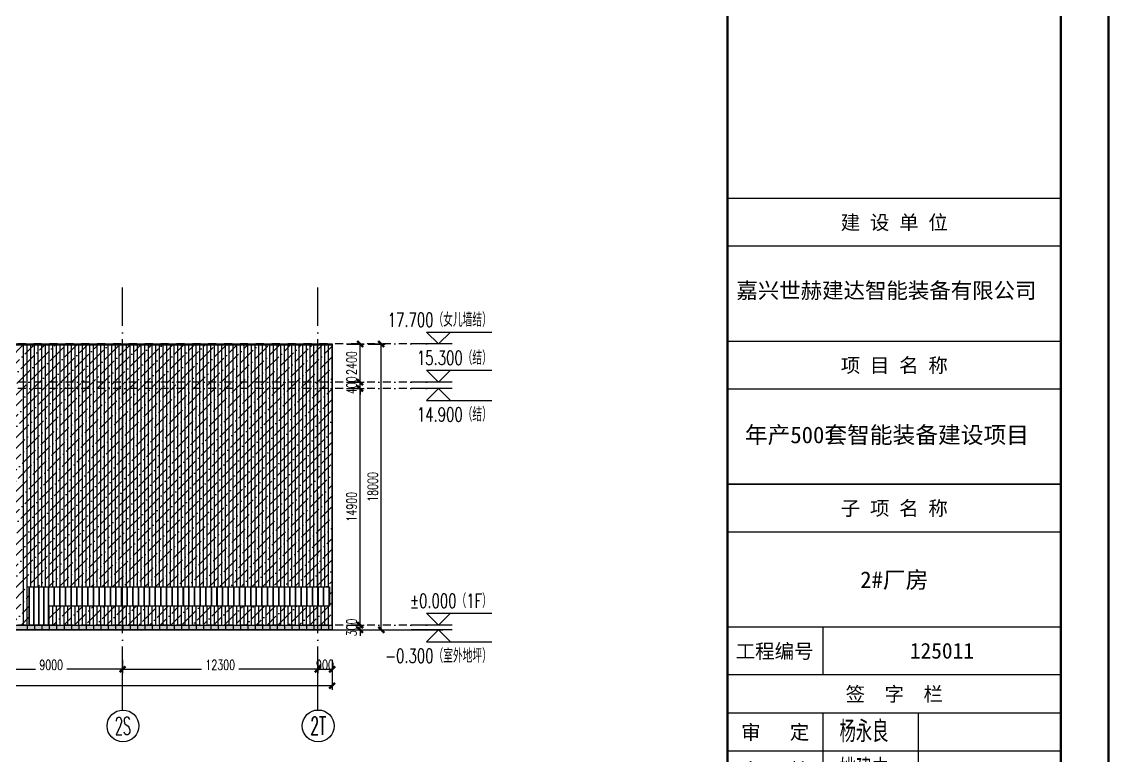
# Model space of a CAD drawing. Extents: x -2072575 to 87763, y -155913 to 742026.
# Drawn here: x -1180589 to -1111105, y 498846 to 545061 of the extents above; entities that cross this region are included whole.
import ezdxf
from ezdxf.enums import TextEntityAlignment as Align

# ---------------------------------------------------------------- set-up
doc = ezdxf.new("R2010")
doc.units = 0
doc.header["$LTSCALE"] = 1000
for name, pattern in [('DASHDOT', [1, 0.5, -0.25, 0, -0.25]), ('DOT', [0.25, 0, -0.25]), ('DOTE', [2.42, 2, -0.2, 0.02, -0.2])]:
    doc.linetypes.add(name, pattern=pattern)
doc.layers.get('Defpoints').update_dxf_attribs({"color": 210})
for name, color, linetype in [('!ZN1-填充-8', 8, 'Continuous'), ('0-cxFrame', 155, 'Continuous'), ('3符号', 3, 'Continuous'), ('3铝板幕墙', 3, 'Continuous'), ('4玻璃幕墙', 4, 'Continuous'), ('A-AXIS-DOTE', 14, 'DOTE'), ('A-LIN-V', 9, 'Continuous'), ('A-云线', 50, 'Continuous'), ('AS-WALL', 40, 'Continuous'), ('DIM', 173, 'Continuous'), ('DOT', 8, 'DOT'), ('qianming', 155, 'Continuous'), ('压型钢板', 23, 'Continuous')]:
    doc.layers.add(name, color=color, linetype=linetype)
doc.layers.add('0-cxText', color=131, linetype='Continuous', lineweight=25)
doc.styles.add('_TCH_AXIS', font='COMPLEX', dxfattribs={"bigfont": 'GBCBIG'})
doc.styles.add('BZHZ', font='bzxw', dxfattribs={"width": 0.8, "bigfont": 'bzhz'})
doc.styles.add('cx_biaoti', font='')
doc.styles.add('cx_tuming', font='simhei.ttf')
doc.styles.add('cx_tuqian1', font='')
doc.styles.add('DHTEXT-1', font='romans.shx', dxfattribs={"width": 0.7, "bigfont": 'chinese.shx'})
doc.styles.add('卓越符号', font='ROMANS.shx', dxfattribs={"width": 0.7, "bigfont": 'CHINESE.shx'})
doc.styles.add('黑体', font='simhei.ttf', dxfattribs={"height": 12})
doc.styles.get('cx_biaoti').set_extended_font_data('SimSun')
doc.styles.get('cx_tuqian1').set_extended_font_data('SimSun')
doc.dimstyles.new('ZN250', dxfattribs={"dimscale": 250, "dimtxt": 2.5, "dimasz": 1.5, "dimexe": 1, "dimexo": 2, "dimgap": 0.9, "dimtad": 1, "dimdec": 0, "dimdsep": 46, "dimtxsty": 'DHTEXT-1', "dimblk": 'ARCHTICK', "dimcen": 2.5, "dimclrd": 173, "dimclre": 173, "dimclrt": 7, "dimazin": 2, "dimtfac": 1, "dimtdec": 0, "dimtix": 1, "dimtmove": 2, "dimatfit": 3, "dimfxl": 0, "dimarcsym": 0})

# ---------------------------------------------------------------- blocks, each defined once
blk = doc.blocks.new('_ArchTick')
at = {"color": 0, "linetype": 'ByBlock', "const_width": 0.4}
blk.add_lwpolyline([(-0.5, -0.5), (0.5, 0.5)], dxfattribs=at)
blk = doc.blocks.new('*D107')
at = {"layer": 'Defpoints', "color": 0, "ltscale": 2500, "transparency": 16777216}
for p in [(-1350902, 585773), (-1192902, 585773), (-1192902, 583646)]:
    blk.add_point(p, dxfattribs=at)
at = {"layer": 'DIM', "color": 173, "linetype": 'ByBlock', "lineweight": -2, "ltscale": 2500, "transparency": 16777216}
for p, q in [((-1350902, 585273), (-1350902, 583396)), ((-1192902, 585273), (-1192902, 583396)), ((-1350902, 583646), (-1273283, 583646)), ((-1192902, 583646), (-1270521, 583646))]:
    blk.add_line(p, q, dxfattribs=at)
at = {"layer": 'DIM', "color": 173, "lineweight": -2, "ltscale": 2500, "transparency": 16777216, "xscale": 375, "yscale": 375, "zscale": 375, "rotation": 180}
blk.add_blockref('_ArchTick', (-1350902, 583646), dxfattribs=at)
at = {"layer": 'DIM', "color": 173, "lineweight": -2, "ltscale": 2500, "transparency": 16777216, "xscale": 375, "yscale": 375, "zscale": 375}
blk.add_blockref('_ArchTick', (-1192902, 583646), dxfattribs=at)
at = {"layer": 'DIM', "color": 7, "ltscale": 2500, "transparency": 16777216, "insert": (-1271902, 583921), "char_height": 625, "attachment_point": 5, "style": 'DHTEXT-1'}
blk.add_mtext('158000', dxfattribs=at)
blk = doc.blocks.new('*D108')
at = {"layer": 'Defpoints', "color": 0, "ltscale": 2500, "transparency": 16777216}
for p in [(-1191141, 605170), (-1189807, 605170), (-1191141, 587170)]:
    blk.add_point(p, dxfattribs=at)
at = {"layer": 'DIM', "color": 173, "linetype": 'ByBlock', "lineweight": -2, "ltscale": 2500, "transparency": 16777216}
for p, q in [((-1190641, 605170), (-1189557, 605170)), ((-1189807, 587170), (-1189807, 605170)), ((-1190641, 587170), (-1189557, 587170))]:
    blk.add_line(p, q, dxfattribs=at)
at = {"layer": 'DIM', "color": 173, "lineweight": -2, "ltscale": 2500, "transparency": 16777216, "xscale": 375, "yscale": 375, "zscale": 375}
for p, rotation in [((-1189807, 605170), 90), ((-1189807, 587170), 270)]:
    blk.add_blockref('_ArchTick', p, dxfattribs=dict(at, rotation=rotation))
at = {"layer": 'DIM', "color": 7, "ltscale": 2500, "transparency": 16777216, "insert": (-1190345, 596170), "char_height": 625, "attachment_point": 5, "rotation": 90, "style": 'DHTEXT-1'}
blk.add_mtext('18000', dxfattribs=at)
blk = doc.blocks.new('*D109')
at = {"layer": 'Defpoints', "color": 0, "ltscale": 2500, "transparency": 16777216}
for p in [(-1192476, 587470), (-1192476, 587170), (-1191142, 587470)]:
    blk.add_point(p, dxfattribs=at)
at = {"layer": 'DIM', "color": 173, "linetype": 'ByBlock', "lineweight": -2, "ltscale": 2500, "transparency": 16777216}
for p, q in [((-1191142, 587470), (-1191142, 587845)), ((-1191976, 587470), (-1190892, 587470)), ((-1191976, 587170), (-1190892, 587170)), ((-1191142, 587170), (-1191142, 587470)), ((-1191142, 587170), (-1191142, 586795))]:
    blk.add_line(p, q, dxfattribs=at)
at = {"layer": 'DIM', "color": 173, "lineweight": -2, "ltscale": 2500, "transparency": 16777216, "xscale": 375, "yscale": 375, "zscale": 375}
for p, rotation in [((-1191142, 587470), 270), ((-1191142, 587170), 90)]:
    blk.add_blockref('_ArchTick', p, dxfattribs=dict(at, rotation=rotation))
at = {"layer": 'DIM', "color": 7, "ltscale": 2500, "transparency": 16777216, "insert": (-1191680, 587320), "char_height": 625, "attachment_point": 5, "rotation": 90, "style": 'DHTEXT-1'}
blk.add_mtext('300', dxfattribs=at)
blk = doc.blocks.new('*D110')
at = {"layer": 'Defpoints', "color": 0, "ltscale": 2500, "transparency": 16777216}
for p in [(-1192476, 602370), (-1191142, 602370), (-1192476, 587470)]:
    blk.add_point(p, dxfattribs=at)
at = {"layer": 'DIM', "color": 173, "linetype": 'ByBlock', "lineweight": -2, "ltscale": 2500, "transparency": 16777216}
for p, q in [((-1191976, 602370), (-1190892, 602370)), ((-1191142, 587470), (-1191142, 602370)), ((-1191976, 587470), (-1190892, 587470))]:
    blk.add_line(p, q, dxfattribs=at)
at = {"layer": 'DIM', "color": 173, "lineweight": -2, "ltscale": 2500, "transparency": 16777216, "xscale": 375, "yscale": 375, "zscale": 375}
for p, rotation in [((-1191142, 602370), 90), ((-1191142, 587470), 270)]:
    blk.add_blockref('_ArchTick', p, dxfattribs=dict(at, rotation=rotation))
at = {"layer": 'DIM', "color": 7, "ltscale": 2500, "transparency": 16777216, "insert": (-1191680, 594920), "char_height": 625, "attachment_point": 5, "rotation": 90, "style": 'DHTEXT-1'}
blk.add_mtext('14900', dxfattribs=at)
blk = doc.blocks.new('*D111')
at = {"layer": 'Defpoints', "color": 0, "ltscale": 2500, "transparency": 16777216}
for p in [(-1192476, 602770), (-1191142, 602770), (-1192476, 602370)]:
    blk.add_point(p, dxfattribs=at)
at = {"layer": 'DIM', "color": 173, "linetype": 'ByBlock', "lineweight": -2, "ltscale": 2500, "transparency": 16777216}
for p, q in [((-1191142, 602770), (-1191142, 603145)), ((-1191976, 602770), (-1190892, 602770)), ((-1191142, 602370), (-1191142, 602770)), ((-1191976, 602370), (-1190892, 602370)), ((-1191142, 602370), (-1191142, 601995))]:
    blk.add_line(p, q, dxfattribs=at)
at = {"layer": 'DIM', "color": 173, "lineweight": -2, "ltscale": 2500, "transparency": 16777216, "xscale": 375, "yscale": 375, "zscale": 375}
for p, rotation in [((-1191142, 602770), 270), ((-1191142, 602370), 90)]:
    blk.add_blockref('_ArchTick', p, dxfattribs=dict(at, rotation=rotation))
at = {"layer": 'DIM', "color": 7, "ltscale": 2500, "transparency": 16777216, "insert": (-1191680, 602570), "char_height": 625, "attachment_point": 5, "rotation": 90, "style": 'DHTEXT-1'}
blk.add_mtext('400', dxfattribs=at)
blk = doc.blocks.new('*D112')
at = {"layer": 'Defpoints', "color": 0, "ltscale": 2500, "transparency": 16777216}
for p in [(-1192476, 605170), (-1191142, 605170), (-1192476, 602770)]:
    blk.add_point(p, dxfattribs=at)
at = {"layer": 'DIM', "color": 173, "linetype": 'ByBlock', "lineweight": -2, "ltscale": 2500, "transparency": 16777216}
for p, q in [((-1191976, 605170), (-1190892, 605170)), ((-1191142, 602770), (-1191142, 605170)), ((-1191976, 602770), (-1190892, 602770))]:
    blk.add_line(p, q, dxfattribs=at)
at = {"layer": 'DIM', "color": 173, "lineweight": -2, "ltscale": 2500, "transparency": 16777216, "xscale": 375, "yscale": 375, "zscale": 375}
for p, rotation in [((-1191142, 605170), 90), ((-1191142, 602770), 270)]:
    blk.add_blockref('_ArchTick', p, dxfattribs=dict(at, rotation=rotation))
at = {"layer": 'DIM', "color": 7, "ltscale": 2500, "transparency": 16777216, "insert": (-1191680, 603970), "char_height": 625, "attachment_point": 5, "rotation": 90, "style": 'DHTEXT-1'}
blk.add_mtext('2400', dxfattribs=at)
blk = doc.blocks.new('*D113')
at = {"layer": 'Defpoints', "color": 0, "ltscale": 2500, "transparency": 16777216}
for p in [(-1193802, 585773), (-1192902, 585773), (-1192902, 584686)]:
    blk.add_point(p, dxfattribs=at)
at = {"layer": 'DIM', "color": 173, "linetype": 'ByBlock', "lineweight": -2, "ltscale": 2500, "transparency": 16777216}
for p, q in [((-1193802, 585273), (-1193802, 584436)), ((-1192902, 585273), (-1192902, 584436)), ((-1193802, 584686), (-1192902, 584686))]:
    blk.add_line(p, q, dxfattribs=at)
at = {"layer": 'DIM', "color": 173, "lineweight": -2, "ltscale": 2500, "transparency": 16777216, "xscale": 375, "yscale": 375, "zscale": 375, "rotation": 180}
blk.add_blockref('_ArchTick', (-1193802, 584686), dxfattribs=at)
at = {"layer": 'DIM', "color": 173, "lineweight": -2, "ltscale": 2500, "transparency": 16777216, "xscale": 375, "yscale": 375, "zscale": 375}
blk.add_blockref('_ArchTick', (-1192902, 584686), dxfattribs=at)
at = {"layer": 'DIM', "color": 7, "ltscale": 2500, "transparency": 16777216, "insert": (-1193352, 584961), "char_height": 625, "attachment_point": 5, "style": 'DHTEXT-1'}
blk.add_mtext('900', dxfattribs=at)
blk = doc.blocks.new('*D114')
at = {"layer": 'Defpoints', "color": 0, "ltscale": 2500, "transparency": 16777216}
for p in [(-1206102, 585773), (-1193802, 585773), (-1193802, 584686)]:
    blk.add_point(p, dxfattribs=at)
at = {"layer": 'DIM', "color": 173, "linetype": 'ByBlock', "lineweight": -2, "ltscale": 2500, "transparency": 16777216}
for p, q in [((-1206102, 585273), (-1206102, 584436)), ((-1193802, 585273), (-1193802, 584436)), ((-1206102, 584686), (-1201125, 584686)), ((-1193802, 584686), (-1198779, 584686))]:
    blk.add_line(p, q, dxfattribs=at)
at = {"layer": 'DIM', "color": 173, "lineweight": -2, "ltscale": 2500, "transparency": 16777216, "xscale": 375, "yscale": 375, "zscale": 375, "rotation": 180}
blk.add_blockref('_ArchTick', (-1206102, 584686), dxfattribs=at)
at = {"layer": 'DIM', "color": 173, "lineweight": -2, "ltscale": 2500, "transparency": 16777216, "xscale": 375, "yscale": 375, "zscale": 375}
blk.add_blockref('_ArchTick', (-1193802, 584686), dxfattribs=at)
at = {"layer": 'DIM', "color": 7, "ltscale": 2500, "transparency": 16777216, "insert": (-1199952, 584961), "char_height": 625, "attachment_point": 5, "style": 'DHTEXT-1'}
blk.add_mtext('12300', dxfattribs=at)
blk = doc.blocks.new('*D115')
at = {"layer": 'Defpoints', "color": 0, "ltscale": 2500, "transparency": 16777216}
for p in [(-1215102, 585773), (-1206102, 585773), (-1206102, 584686)]:
    blk.add_point(p, dxfattribs=at)
at = {"layer": 'DIM', "color": 173, "linetype": 'ByBlock', "lineweight": -2, "ltscale": 2500, "transparency": 16777216}
for p, q in [((-1215102, 585273), (-1215102, 584436)), ((-1206102, 585273), (-1206102, 584436)), ((-1215102, 584686), (-1211598, 584686)), ((-1206102, 584686), (-1209606, 584686))]:
    blk.add_line(p, q, dxfattribs=at)
at = {"layer": 'DIM', "color": 173, "lineweight": -2, "ltscale": 2500, "transparency": 16777216, "xscale": 375, "yscale": 375, "zscale": 375, "rotation": 180}
blk.add_blockref('_ArchTick', (-1215102, 584686), dxfattribs=at)
at = {"layer": 'DIM', "color": 173, "lineweight": -2, "ltscale": 2500, "transparency": 16777216, "xscale": 375, "yscale": 375, "zscale": 375}
blk.add_blockref('_ArchTick', (-1206102, 584686), dxfattribs=at)
at = {"layer": 'DIM', "color": 7, "ltscale": 2500, "transparency": 16777216, "insert": (-1210602, 584961), "char_height": 625, "attachment_point": 5, "style": 'DHTEXT-1'}
blk.add_mtext('9000', dxfattribs=at)
blk = doc.blocks.new('卓越-轴号')
blk.add_circle((0, 0), 4)
at = {"color": 0, "style": '_TCH_AXIS', "width": 1.041667, "flags": 8}
blk.add_attdef('A', text='', height=4.48, dxfattribs=at).set_placement((-2, -2.24), (2, -2.24), align=Align.FIT)
blk = doc.blocks.new('*U226')
at = {"ltscale": 10}
blk.add_line((3.48, 0), (-6.85, 0), dxfattribs=at)
blk.add_lwpolyline([(3, 3), (0, 0), (-3, 3), (13.45, 3)])
at = {"color": 0, "style": '卓越符号', "width": 0.7, "flags": 8}
blk.add_attdef('±0.000', text='', height=3.5, dxfattribs=at).set_placement((13.45, 4.35), align=Align.RIGHT)
blk = doc.blocks.new('*U227')
at = {"ltscale": 10}
blk.add_line((3.48, 0), (-6.85, 0), dxfattribs=at)
blk.add_lwpolyline([(3, -3), (0, 0), (-3, -3), (13.45, -3)])
at = {"color": 0, "style": '卓越符号', "width": 0.7, "flags": 8}
blk.add_attdef('±0.000', text='', height=3.5, dxfattribs=at).set_placement((13.45, -7.85), align=Align.RIGHT)
blk = doc.blocks.new('zjcx_lan_qianzi(Dragon)')
for p, q in [((-7000, 4800), (0, 4800)), ((-5000, 4800), (-5000, 0)), ((-3000, 4800), (-3000, 0)), ((-7000, 4000), (0, 4000)), ((-7000, 3200), (0, 3200)), ((-7000, 2400), (0, 2400)), ((-7000, 1600), (0, 1600)), ((-7000, 800), (0, 800))]:
    blk.add_line(p, q)
at = {"const_width": 30}
blk.add_lwpolyline([(-7000, 5600), (0, 5600)], dxfattribs=at)
blk.add_lwpolyline([(-7000, 5600), (0, 5600), (0, 0), (-7000, 0)], close=True, dxfattribs=at)
at = {"style": 'cx_biaoti'}
for s, p in [('签  字  栏', (-3500, 5200)), ('审   定', (-6000, 4400)), ('审   核', (-6000, 3600)), ('校   对', (-6000, 2800)), ('设   计', (-6000, 400))]:
    blk.add_text(s, height=300, dxfattribs=at).set_placement(p, align=Align.MIDDLE)
at = {"style": 'cx_biaoti', "width": 0.85}
for s, p in [('项目负责人', (-6000, 2000)), ('专业负责人', (-6000, 1200))]:
    blk.add_text(s, height=300, dxfattribs=at).set_placement(p, align=Align.MIDDLE)
blk = doc.blocks.new('T-签字(Dragon)')
at = {"layer": '0-cxFrame'}
blk.add_blockref('zjcx_lan_qianzi(Dragon)', (0, 0), dxfattribs=at)
at = {"layer": 'qianming', "style": 'BZHZ', "width": 0.8}
for s, p in [('杨永良', (-4136, 4433)), ('姚建中', (-4136, 3633)), ('姜旭超', (-4136, 2833)), ('宋月飞', (-4136, 2033)), ('宋月飞', (-4136, 1233)), ('叶佳超', (-4136, 433))]:
    blk.add_text(s, height=450, dxfattribs=at).set_placement(p, align=Align.MIDDLE)
blk = doc.blocks.new('zjcx_lan_xiangmu(Dragon)')
for p, q in [((-7000, 9000), (0, 9000)), ((-7000, 6000), (0, 6000)), ((-7000, 3000), (0, 3000)), ((-5000, 1000), (-5000, 0))]:
    blk.add_line(p, q)
at = {"const_width": 30}
for points in [[(-7000, 10000), (0, 10000)], [(-7000, 7000), (0, 7000)], [(-7000, 7000), (0, 7000)], [(-7000, 4000), (0, 4000)], [(-7000, 4000), (0, 4000)], [(-7000, 1000), (0, 1000)], [(-7000, 0), (0, 0)]]:
    blk.add_lwpolyline(points, dxfattribs=at)
blk.add_lwpolyline([(-7000, 10000), (0, 10000), (0, 0), (-7000, 0)], close=True)
at = {"style": 'cx_biaoti'}
for s, p in [('建 设 单 位', (-3500, 9500)), ('项 目 名 称', (-3500, 6500)), ('子 项 名 称', (-3500, 3500)), ('工程编号', (-6013, 500))]:
    blk.add_text(s, height=300, dxfattribs=at).set_placement(p, align=Align.MIDDLE)
blk = doc.blocks.new('T-项目(Dragon)')
blk.add_blockref('zjcx_lan_xiangmu(Dragon)', (0, 0))
at = {"color": 3, "style": 'cx_tuming'}
for s, height, p in [('嘉兴世赫建达智能装备有限公司', 330, (-6816, 7901)), ('年产500套智能装备建设项目 ', 350, (-6638, 4859))]:
    blk.add_text(s, height=height, dxfattribs=at).set_placement(p)
blk = doc.blocks.new('zjcx_T1(Dragon)')
at = {"layer": '0-cxFrame', "const_width": 50}
blk.add_lwpolyline([(-7000, 0), (0, 0), (0, 57400), (-7000, 57400)], close=True, dxfattribs=at)
at = {"layer": '0-cxFrame'}
for name, p in [('T-项目(Dragon)', (0, 15000)), ('T-签字(Dragon)', (0, 9400))]:
    blk.add_blockref(name, p, dxfattribs=at)
blk = doc.blocks.new('TK22.A1 L(Dragon)')
at = {"layer": '0-cxFrame', "color": 7, "const_width": 0.5}
blk.add_lwpolyline([(0, 0), (-841, 0), (-841, 594), (0, 594)], close=True, dxfattribs=at)
at = {"layer": '0-cxFrame', "const_width": 0.5}
for points in [[(-80, 10), (-821, 10), (-821, 584), (-80, 584)], [(-10, 10), (-80, 10), (-80, 584), (-10, 584)]]:
    blk.add_lwpolyline(points, close=True, dxfattribs=at)
at = {"layer": '0-cxFrame', "xscale": 0.01, "yscale": 0.01, "zscale": 0.01}
blk.add_blockref('zjcx_T1(Dragon)', (-10, 10), dxfattribs=at)
at = {"style": '黑体', "flags": 4}
blk.add_attdef('图幅', text='', height=3.3, dxfattribs=at).set_placement((-40, 3), align=Align.RIGHT)
at = {"layer": '0-cxText', "flags": 4}
for tag, height, style, p in [('建设单位', 3.5, 'cx_tuming', (-45, 240)), ('项目名称', 3.5, 'cx_tuming', (-45, 210)), ('子项名称', 3.5, 'cx_tuming', (-45, 180)), ('工程编号', 3.3, 'cx_tuqian1', (-35, 165)), ('图名1', 3.5, 'cx_tuming', (-45, 87)), ('图名2', 3.5, 'cx_tuming', (-45, 79)), ('图名3', 3.5, 'cx_tuming', (-45, 71)), ('出图日期', 3.3, 'cx_tuqian1', (-39, 60)), ('专业', 3.3, 'cx_tuqian1', (-55, 52)), ('图号', 3.3, 'cx_tuqian1', (-55, 44)), ('版次', 3.3, 'cx_tuqian1', (-20, 44))]:
    blk.add_attdef(tag, text='', height=height, dxfattribs=dict(at, style=style)).set_placement(p, align=Align.MIDDLE)
at = {"layer": 'Defpoints', "color": 6, "flags": 4}
for tag, height, style, p in [('tufu', 3.3, '黑体', (-12, 12)), ('dwfname', 4, 'cx_tuqian1', (-80, 3))]:
    blk.add_attdef(tag, text='', height=height, dxfattribs=dict(at, style=style)).set_placement(p, align=Align.RIGHT)
blk = doc.blocks.new('20250905092536')
at = {"layer": '!ZN1-填充-8'}
h = blk.add_hatch(dxfattribs=at)
h.set_pattern_fill('ANSI36', color=252, scale=300, style=0)
h.set_pattern_definition([(45, (1318253.53, -507087.46), (252.5697, 926.08891), [1190.625, -238.125, 0, -238.125])])
h.paths.add_polyline_path([(157200, 17650), (125300, 17650), (125300, 0), (128000, 0), (128000, 5000), (133000, 5000), (133000, 0), (133000, 0), (135500, 0), (157205, 0), (157200, 2393), (157034, 2400), (157034, 1200), (139361, 1175), (139361, 0), (138116, 0), (138116, 2400), (157200, 2393)])
h = blk.add_hatch(dxfattribs=at)
h.set_pattern_fill('DOTS', color=252, scale=100, style=0)
h.set_pattern_definition([(0, (1318253.53, -507087.46), (79.375, 158.75), [0, -158.75])])
h.paths.add_polyline_path([(133000, 0), (157200, 0), (157200, -300), (133000, -300)])
at = {"layer": '3铝板幕墙', "color": 252, "ltscale": 2000}
for p, q in [((137993, 0), (137993, -300)), ((138456, 0), (138456, -300)), ((138919, 0), (138919, -300)), ((139382, 0), (139382, -300)), ((139845, 0), (139845, -300)), ((140308, 0), (140308, -300)), ((140770, 0), (140770, -300)), ((141233, 0), (141233, -300)), ((141696, 0), (141696, -300)), ((142159, 0), (142159, -300)), ((142622, 0), (142622, -300)), ((143085, 0), (143085, -300)), ((143547, 0), (143547, -300)), ((144010, 0), (144010, -300)), ((144472, 0), (144472, -300)), ((144935, 0), (144935, -300)), ((145398, 0), (145398, -300)), ((145861, 0), (145861, -300)), ((146324, 0), (146324, -300)), ((146787, 0), (146787, -300)), ((147250, 0), (147250, -300)), ((147713, 0), (147713, -300)), ((148176, 0), (148176, -300)), ((148639, 0), (148639, -300)), ((149102, 0), (149102, -300)), ((149566, 0), (149566, -300)), ((150029, 0), (150029, -300)), ((150492, 0), (150492, -300)), ((150955, 0), (150955, -300)), ((151418, 0), (151418, -300)), ((151881, 0), (151881, -300)), ((152344, 0), (152344, -300)), ((152807, 0), (152807, -300)), ((153270, 0), (153270, -300)), ((153733, 0), (153733, -300)), ((154196, 0), (154196, -300)), ((154658, 0), (154658, -300)), ((155121, 0), (155121, -300)), ((155584, 0), (155584, -300)), ((156043, 0), (156043, -300)), ((156506, 0), (156506, -300)), ((156969, 0), (156969, -300))]:
    blk.add_line(p, q, dxfattribs=at)
blk.add_lwpolyline([(133000, 0), (157200, 0), (157200, -300), (133000, -300)], close=True, dxfattribs=at)
at = {"layer": '4玻璃幕墙', "color": 252, "ltscale": 10}
for p, q in [((138116, 0), (138116, 2400)), ((138116, 2400), (157034, 2400)), ((138137, 0), (138137, 2400)), ((138413, 0), (138413, 2400)), ((138435, 0), (138435, 2400)), ((138722, 0), (138722, 2400)), ((138744, 0), (138744, 2400)), ((139031, 0), (139031, 2400)), ((139052, 0), (139052, 2400)), ((139339, 0), (139339, 2400)), ((139361, 0), (139361, 2400)), ((139693, 1200), (139693, 2400)), ((139714, 1200), (139714, 2400)), ((140046, 1200), (140046, 2400)), ((140068, 1200), (140068, 2400)), ((140400, 1200), (140400, 2400)), ((140422, 1200), (140422, 2400)), ((140754, 1200), (140754, 2400)), ((140775, 1200), (140775, 2400)), ((141107, 1200), (141107, 2400)), ((141129, 1200), (141129, 2400)), ((141461, 1200), (141461, 2400)), ((141482, 1200), (141482, 2400)), ((141814, 1200), (141814, 2400)), ((141836, 1200), (141836, 2400)), ((142168, 1200), (142168, 2400)), ((142189, 1200), (142189, 2400)), ((142521, 1200), (142521, 2400)), ((142543, 1200), (142543, 2400)), ((142875, 1200), (142875, 2400)), ((142897, 1200), (142897, 2400)), ((143229, 1200), (143229, 2400)), ((143250, 1200), (143250, 2400)), ((143582, 1200), (143582, 2400)), ((143604, 1200), (143604, 2400)), ((143936, 1200), (143936, 2400)), ((143957, 1200), (143957, 2400)), ((144289, 1200), (144289, 2400)), ((144311, 1200), (144311, 2400)), ((144643, 1200), (144643, 2400)), ((144664, 1200), (144664, 2400)), ((144996, 1200), (144996, 2400)), ((145018, 1200), (145018, 2400)), ((145350, 1200), (145350, 2400)), ((145372, 1200), (145372, 2400)), ((145704, 1200), (145704, 2400)), ((145725, 1200), (145725, 2400)), ((146057, 1200), (146057, 2400)), ((146079, 1200), (146079, 2400)), ((146411, 1200), (146411, 2400)), ((146432, 1200), (146432, 2400)), ((146764, 1200), (146764, 2400)), ((146786, 1200), (146786, 2400)), ((147118, 1200), (147118, 2400)), ((147139, 1200), (147139, 2400)), ((147471, 1200), (147471, 2400)), ((147493, 1200), (147493, 2400)), ((147825, 1200), (147825, 2400)), ((147847, 1200), (147847, 2400)), ((148178, 1200), (148178, 2400)), ((148200, 1200), (148200, 2400)), ((148532, 1200), (148532, 2400)), ((148554, 1200), (148554, 2400)), ((148886, 1200), (148886, 2400)), ((148907, 1200), (148907, 2400)), ((149239, 1200), (149239, 2400)), ((149261, 1200), (149261, 2400)), ((149593, 1200), (149593, 2400)), ((149614, 1200), (149614, 2400)), ((149946, 1200), (149946, 2400)), ((149968, 1200), (149968, 2400)), ((150300, 1200), (150300, 2400)), ((150322, 1200), (150322, 2400)), ((150653, 1200), (150653, 2400)), ((150675, 1200), (150675, 2400)), ((151007, 1200), (151007, 2400)), ((151029, 1200), (151029, 2400)), ((151361, 1200), (151361, 2400)), ((151382, 1200), (151382, 2400)), ((151714, 1200), (151714, 2400)), ((151736, 1200), (151736, 2400)), ((152068, 1200), (152068, 2400)), ((152089, 1200), (152089, 2400)), ((152421, 1200), (152421, 2400)), ((152443, 1200), (152443, 2400)), ((152775, 1200), (152775, 2400)), ((152796, 1200), (152796, 2400)), ((153128, 1200), (153128, 2400)), ((153150, 1200), (153150, 2400)), ((153482, 1200), (153482, 2400)), ((153504, 1200), (153504, 2400)), ((153836, 1200), (153836, 2400)), ((153857, 1200), (153857, 2400)), ((154189, 1200), (154189, 2400)), ((154211, 1200), (154211, 2400)), ((154543, 1200), (154543, 2400)), ((154564, 1200), (154564, 2400)), ((154896, 1200), (154896, 2400)), ((154918, 1200), (154918, 2400)), ((155250, 1200), (155250, 2400)), ((155272, 1200), (155272, 2400)), ((155603, 1200), (155603, 2400)), ((155625, 1200), (155625, 2400)), ((155957, 1200), (155957, 2400)), ((155979, 1200), (155979, 2400)), ((156311, 1200), (156311, 2400)), ((156332, 1200), (156332, 2400)), ((156664, 1200), (156664, 2400)), ((156686, 1200), (156686, 2400)), ((157023, 1200), (157023, 2400)), ((157034, 1200), (157034, 2400))]:
    blk.add_line(p, q, dxfattribs=at)
blk.add_lwpolyline([(157034, 2400), (157034, 1200), (139361, 1200), (139361, 0), (138116, 0), (138116, 2400)], close=True, dxfattribs=at)
at = {"layer": '压型钢板', "color": 252, "ltscale": 10}
for p, q in [((137761, 0), (137761, 17700)), ((137993, 0), (137993, 17700)), ((138224, 2400), (138224, 17700)), ((138456, 2400), (138456, 17700)), ((138687, 2400), (138687, 17700)), ((138919, 2400), (138919, 17700)), ((139150, 2400), (139150, 17700)), ((139382, 2400), (139382, 17700)), ((139613, 2400), (139613, 17700)), ((139845, 2400), (139845, 17700)), ((140076, 2400), (140076, 17700)), ((140308, 2400), (140308, 17700)), ((140539, 2400), (140539, 17700)), ((140770, 2400), (140770, 17700)), ((141002, 2400), (141002, 17700)), ((141233, 2400), (141233, 17700)), ((141465, 2400), (141465, 17700)), ((141696, 2400), (141696, 17700)), ((141928, 2400), (141928, 17700)), ((142159, 2400), (142159, 17700)), ((142391, 2400), (142391, 17700)), ((142622, 2400), (142622, 17700)), ((142854, 2400), (142854, 17700)), ((143085, 2400), (143085, 17700)), ((143315, 2400), (143315, 17700)), ((143547, 2400), (143547, 17700)), ((143778, 2400), (143778, 17700)), ((144010, 2400), (144010, 17700)), ((144241, 2400), (144241, 17700)), ((144472, 2400), (144472, 17700)), ((144704, 2400), (144704, 17700)), ((144935, 2400), (144935, 17700)), ((145167, 2400), (145167, 17700)), ((145398, 2400), (145398, 17700)), ((145630, 2400), (145630, 17700)), ((145861, 2400), (145861, 17700)), ((146093, 2400), (146093, 17700)), ((146324, 2400), (146324, 17700)), ((146556, 2400), (146556, 17700)), ((146787, 2400), (146787, 17700)), ((147019, 2400), (147019, 17700)), ((147250, 2400), (147250, 17700)), ((147482, 2400), (147482, 17700)), ((147713, 2400), (147713, 17700)), ((147945, 2400), (147945, 17700)), ((148176, 2400), (148176, 17700)), ((148407, 2400), (148407, 17700)), ((148639, 2400), (148639, 17700)), ((148870, 2400), (148870, 17700)), ((149102, 2400), (149102, 17700)), ((149333, 2400), (149333, 17700)), ((149566, 2400), (149566, 17700)), ((149798, 2400), (149798, 17700)), ((150029, 2400), (150029, 17700)), ((150261, 2400), (150261, 17700)), ((150492, 2400), (150492, 17700)), ((150723, 2400), (150723, 17700)), ((150955, 2400), (150955, 17700)), ((151186, 2400), (151186, 17700)), ((151418, 2400), (151418, 17700)), ((151649, 2400), (151649, 17700)), ((151881, 2400), (151881, 17700)), ((152112, 2400), (152112, 17700)), ((152344, 2400), (152344, 17700)), ((152575, 2400), (152575, 17700)), ((152807, 2400), (152807, 17700)), ((153038, 2400), (153038, 17700)), ((153270, 2400), (153270, 17700)), ((153501, 2400), (153501, 17700)), ((153733, 2400), (153733, 17700)), ((153964, 2400), (153964, 17700)), ((154196, 2400), (154196, 17700)), ((154427, 2400), (154427, 17700)), ((154658, 2400), (154658, 17700)), ((154890, 2400), (154890, 17700)), ((155121, 2400), (155121, 17700)), ((155353, 2400), (155353, 17700)), ((155584, 2400), (155584, 17700)), ((155812, 2400), (155812, 17700)), ((156043, 2400), (156043, 17700)), ((156275, 2400), (156275, 17700)), ((156506, 2400), (156506, 17700)), ((156738, 2400), (156738, 17700)), ((156969, 2400), (156969, 17700)), ((157205, 0), (157205, 17700)), ((139382, 0), (139382, 1200)), ((139613, 0), (139613, 1200)), ((139845, 0), (139845, 1200)), ((140076, 0), (140076, 1200)), ((140308, 0), (140308, 1200)), ((140539, 0), (140539, 1200)), ((140770, 0), (140770, 1200)), ((141002, 0), (141002, 1200)), ((141233, 0), (141233, 1200)), ((141465, 0), (141465, 1200)), ((141696, 0), (141696, 1200)), ((141928, 0), (141928, 1200)), ((142159, 0), (142159, 1200)), ((142391, 0), (142391, 1200)), ((142622, 0), (142622, 1200)), ((142854, 0), (142854, 1200)), ((143085, 0), (143085, 1200)), ((143315, 0), (143315, 1200)), ((143547, 0), (143547, 1200)), ((143778, 0), (143778, 1200)), ((144010, 0), (144010, 1200)), ((144241, 0), (144241, 1200)), ((144472, 0), (144472, 1200)), ((144704, 0), (144704, 1200)), ((144935, 0), (144935, 1200)), ((145167, 0), (145167, 1200)), ((145398, 0), (145398, 1200)), ((145630, 0), (145630, 1200)), ((145861, 0), (145861, 1200)), ((146093, 0), (146093, 1200)), ((146324, 0), (146324, 1200)), ((146556, 0), (146556, 1200)), ((146787, 0), (146787, 1200)), ((147019, 0), (147019, 1200)), ((147250, 0), (147250, 1200)), ((147482, 0), (147482, 1200)), ((147713, 0), (147713, 1200)), ((147945, 0), (147945, 1200)), ((148176, 0), (148176, 1200)), ((148407, 0), (148407, 1200)), ((148639, 0), (148639, 1200)), ((148870, 0), (148870, 1200)), ((149102, 0), (149102, 1200)), ((149333, 0), (149333, 1200)), ((149566, 0), (149566, 1200)), ((149798, 0), (149798, 1200)), ((150029, 0), (150029, 1200)), ((150261, 0), (150261, 1200)), ((150492, 0), (150492, 1200)), ((150723, 0), (150723, 1200)), ((150955, 0), (150955, 1200)), ((151186, 0), (151186, 1200)), ((151418, 0), (151418, 1200)), ((151649, 0), (151649, 1200)), ((151881, 0), (151881, 1200)), ((152112, 0), (152112, 1200)), ((152344, 0), (152344, 1200)), ((152575, 0), (152575, 1200)), ((152807, 0), (152807, 1200)), ((153038, 0), (153038, 1200)), ((153270, 0), (153270, 1200)), ((153501, 0), (153501, 1200)), ((153733, 0), (153733, 1200)), ((153964, 0), (153964, 1200)), ((154196, 0), (154196, 1200)), ((154427, 0), (154427, 1200)), ((154658, 0), (154658, 1200)), ((154890, 0), (154890, 1200)), ((155121, 0), (155121, 1200)), ((155353, 0), (155353, 1200)), ((155584, 0), (155584, 1200)), ((155812, 0), (155812, 1200)), ((156043, 0), (156043, 1200)), ((156275, 0), (156275, 1200)), ((156506, 0), (156506, 1200)), ((156738, 0), (156738, 1200)), ((156969, 0), (156969, 1200))]:
    blk.add_line(p, q, dxfattribs=at)
blk = doc.blocks.new('*D1759')
at = {"layer": 'Defpoints', "color": 0, "ltscale": 2500, "transparency": 16777216}
for p in [(-800, -1697), (157200, -1697), (157200, -3824)]:
    blk.add_point(p, dxfattribs=at)
at = {"layer": 'DIM', "color": 173, "linetype": 'ByBlock', "lineweight": -2, "ltscale": 2500, "transparency": 16777216}
for p, q in [((-800, -2197), (-800, -4074)), ((157200, -2197), (157200, -4074)), ((-800, -3824), (76819, -3824)), ((157200, -3824), (79581, -3824))]:
    blk.add_line(p, q, dxfattribs=at)
at = {"layer": 'DIM', "color": 173, "lineweight": -2, "ltscale": 2500, "transparency": 16777216, "xscale": 375, "yscale": 375, "zscale": 375, "rotation": 180}
blk.add_blockref('_ArchTick', (-800, -3824), dxfattribs=at)
at = {"layer": 'DIM', "color": 173, "lineweight": -2, "ltscale": 2500, "transparency": 16777216, "xscale": 375, "yscale": 375, "zscale": 375}
blk.add_blockref('_ArchTick', (157200, -3824), dxfattribs=at)
at = {"layer": 'DIM', "color": 7, "ltscale": 2500, "transparency": 16777216, "insert": (78200, -3549), "char_height": 625, "attachment_point": 5, "style": 'DHTEXT-1'}
blk.add_mtext('158000', dxfattribs=at)
blk = doc.blocks.new('*D1760')
at = {"layer": 'Defpoints', "color": 0, "ltscale": 2500, "transparency": 16777216}
for p in [(158961, 17700), (160295, 17700), (158961, -300)]:
    blk.add_point(p, dxfattribs=at)
at = {"layer": 'DIM', "color": 173, "linetype": 'ByBlock', "lineweight": -2, "ltscale": 2500, "transparency": 16777216}
for p, q in [((159461, 17700), (160545, 17700)), ((160295, -300), (160295, 17700)), ((159461, -300), (160545, -300))]:
    blk.add_line(p, q, dxfattribs=at)
at = {"layer": 'DIM', "color": 173, "lineweight": -2, "ltscale": 2500, "transparency": 16777216, "xscale": 375, "yscale": 375, "zscale": 375}
for p, rotation in [((160295, 17700), 90), ((160295, -300), 270)]:
    blk.add_blockref('_ArchTick', p, dxfattribs=dict(at, rotation=rotation))
at = {"layer": 'DIM', "color": 7, "ltscale": 2500, "transparency": 16777216, "insert": (159757, 8700), "char_height": 625, "attachment_point": 5, "rotation": 90, "style": 'DHTEXT-1'}
blk.add_mtext('18000', dxfattribs=at)
blk = doc.blocks.new('*D1761')
at = {"layer": 'Defpoints', "color": 0, "ltscale": 2500, "transparency": 16777216}
for p in [(157626, 0), (158960, 0), (157626, -300)]:
    blk.add_point(p, dxfattribs=at)
at = {"layer": 'DIM', "color": 173, "linetype": 'ByBlock', "lineweight": -2, "ltscale": 2500, "transparency": 16777216}
for p, q in [((158126, 0), (159210, 0)), ((158960, 0), (158960, 375)), ((158960, -300), (158960, 0)), ((158126, -300), (159210, -300)), ((158960, -300), (158960, -675))]:
    blk.add_line(p, q, dxfattribs=at)
at = {"layer": 'DIM', "color": 173, "lineweight": -2, "ltscale": 2500, "transparency": 16777216, "xscale": 375, "yscale": 375, "zscale": 375}
for p, rotation in [((158960, 0), 270), ((158960, -300), 90)]:
    blk.add_blockref('_ArchTick', p, dxfattribs=dict(at, rotation=rotation))
at = {"layer": 'DIM', "color": 7, "ltscale": 2500, "transparency": 16777216, "insert": (158422, -150), "char_height": 625, "attachment_point": 5, "rotation": 90, "style": 'DHTEXT-1'}
blk.add_mtext('300', dxfattribs=at)
blk = doc.blocks.new('*D1762')
at = {"layer": 'Defpoints', "color": 0, "ltscale": 2500, "transparency": 16777216}
for p in [(157626, 14900), (158960, 14900), (157626, 0)]:
    blk.add_point(p, dxfattribs=at)
at = {"layer": 'DIM', "color": 173, "linetype": 'ByBlock', "lineweight": -2, "ltscale": 2500, "transparency": 16777216}
for p, q in [((158126, 14900), (159210, 14900)), ((158960, 0), (158960, 14900)), ((158126, 0), (159210, 0))]:
    blk.add_line(p, q, dxfattribs=at)
at = {"layer": 'DIM', "color": 173, "lineweight": -2, "ltscale": 2500, "transparency": 16777216, "xscale": 375, "yscale": 375, "zscale": 375}
for p, rotation in [((158960, 14900), 90), ((158960, 0), 270)]:
    blk.add_blockref('_ArchTick', p, dxfattribs=dict(at, rotation=rotation))
at = {"layer": 'DIM', "color": 7, "ltscale": 2500, "transparency": 16777216, "insert": (158422, 7450), "char_height": 625, "attachment_point": 5, "rotation": 90, "style": 'DHTEXT-1'}
blk.add_mtext('14900', dxfattribs=at)
blk = doc.blocks.new('*D1763')
at = {"layer": 'Defpoints', "color": 0, "ltscale": 2500, "transparency": 16777216}
for p in [(157626, 15300), (158960, 15300), (157626, 14900)]:
    blk.add_point(p, dxfattribs=at)
at = {"layer": 'DIM', "color": 173, "linetype": 'ByBlock', "lineweight": -2, "ltscale": 2500, "transparency": 16777216}
for p, q in [((158126, 15300), (159210, 15300)), ((158960, 15300), (158960, 15675)), ((158960, 14900), (158960, 15300)), ((158126, 14900), (159210, 14900)), ((158960, 14900), (158960, 14525))]:
    blk.add_line(p, q, dxfattribs=at)
at = {"layer": 'DIM', "color": 173, "lineweight": -2, "ltscale": 2500, "transparency": 16777216, "xscale": 375, "yscale": 375, "zscale": 375}
for p, rotation in [((158960, 15300), 270), ((158960, 14900), 90)]:
    blk.add_blockref('_ArchTick', p, dxfattribs=dict(at, rotation=rotation))
at = {"layer": 'DIM', "color": 7, "ltscale": 2500, "transparency": 16777216, "insert": (158422, 15100), "char_height": 625, "attachment_point": 5, "rotation": 90, "style": 'DHTEXT-1'}
blk.add_mtext('400', dxfattribs=at)
blk = doc.blocks.new('*D1764')
at = {"layer": 'Defpoints', "color": 0, "ltscale": 2500, "transparency": 16777216}
for p in [(157626, 17700), (158960, 17700), (157626, 15300)]:
    blk.add_point(p, dxfattribs=at)
at = {"layer": 'DIM', "color": 173, "linetype": 'ByBlock', "lineweight": -2, "ltscale": 2500, "transparency": 16777216}
for p, q in [((158126, 17700), (159210, 17700)), ((158960, 15300), (158960, 17700)), ((158126, 15300), (159210, 15300))]:
    blk.add_line(p, q, dxfattribs=at)
at = {"layer": 'DIM', "color": 173, "lineweight": -2, "ltscale": 2500, "transparency": 16777216, "xscale": 375, "yscale": 375, "zscale": 375}
for p, rotation in [((158960, 17700), 90), ((158960, 15300), 270)]:
    blk.add_blockref('_ArchTick', p, dxfattribs=dict(at, rotation=rotation))
at = {"layer": 'DIM', "color": 7, "ltscale": 2500, "transparency": 16777216, "insert": (158422, 16500), "char_height": 625, "attachment_point": 5, "rotation": 90, "style": 'DHTEXT-1'}
blk.add_mtext('2400', dxfattribs=at)
blk = doc.blocks.new('*D1765')
at = {"layer": 'Defpoints', "color": 0, "ltscale": 2500, "transparency": 16777216}
for p in [(156300, -1697), (157200, -1697), (157200, -2784)]:
    blk.add_point(p, dxfattribs=at)
at = {"layer": 'DIM', "color": 173, "linetype": 'ByBlock', "lineweight": -2, "ltscale": 2500, "transparency": 16777216}
for p, q in [((156300, -2197), (156300, -3034)), ((157200, -2197), (157200, -3034)), ((156300, -2784), (157200, -2784))]:
    blk.add_line(p, q, dxfattribs=at)
at = {"layer": 'DIM', "color": 173, "lineweight": -2, "ltscale": 2500, "transparency": 16777216, "xscale": 375, "yscale": 375, "zscale": 375, "rotation": 180}
blk.add_blockref('_ArchTick', (156300, -2784), dxfattribs=at)
at = {"layer": 'DIM', "color": 173, "lineweight": -2, "ltscale": 2500, "transparency": 16777216, "xscale": 375, "yscale": 375, "zscale": 375}
blk.add_blockref('_ArchTick', (157200, -2784), dxfattribs=at)
at = {"layer": 'DIM', "color": 7, "ltscale": 2500, "transparency": 16777216, "insert": (156750, -2509), "char_height": 625, "attachment_point": 5, "style": 'DHTEXT-1'}
blk.add_mtext('900', dxfattribs=at)
blk = doc.blocks.new('*D1766')
at = {"layer": 'Defpoints', "color": 0, "ltscale": 2500, "transparency": 16777216}
for p in [(144000, -1697), (156300, -1697), (156300, -2784)]:
    blk.add_point(p, dxfattribs=at)
at = {"layer": 'DIM', "color": 173, "linetype": 'ByBlock', "lineweight": -2, "ltscale": 2500, "transparency": 16777216}
for p, q in [((144000, -2197), (144000, -3034)), ((156300, -2197), (156300, -3034)), ((144000, -2784), (148977, -2784)), ((156300, -2784), (151323, -2784))]:
    blk.add_line(p, q, dxfattribs=at)
at = {"layer": 'DIM', "color": 173, "lineweight": -2, "ltscale": 2500, "transparency": 16777216, "xscale": 375, "yscale": 375, "zscale": 375, "rotation": 180}
blk.add_blockref('_ArchTick', (144000, -2784), dxfattribs=at)
at = {"layer": 'DIM', "color": 173, "lineweight": -2, "ltscale": 2500, "transparency": 16777216, "xscale": 375, "yscale": 375, "zscale": 375}
blk.add_blockref('_ArchTick', (156300, -2784), dxfattribs=at)
at = {"layer": 'DIM', "color": 7, "ltscale": 2500, "transparency": 16777216, "insert": (150150, -2509), "char_height": 625, "attachment_point": 5, "style": 'DHTEXT-1'}
blk.add_mtext('12300', dxfattribs=at)
blk = doc.blocks.new('*D1767')
at = {"layer": 'Defpoints', "color": 0, "ltscale": 2500, "transparency": 16777216}
for p in [(135000, -1697), (144000, -1697), (144000, -2784)]:
    blk.add_point(p, dxfattribs=at)
at = {"layer": 'DIM', "color": 173, "linetype": 'ByBlock', "lineweight": -2, "ltscale": 2500, "transparency": 16777216}
for p, q in [((135000, -2197), (135000, -3034)), ((144000, -2197), (144000, -3034)), ((135000, -2784), (138504, -2784)), ((144000, -2784), (140496, -2784))]:
    blk.add_line(p, q, dxfattribs=at)
at = {"layer": 'DIM', "color": 173, "lineweight": -2, "ltscale": 2500, "transparency": 16777216, "xscale": 375, "yscale": 375, "zscale": 375, "rotation": 180}
blk.add_blockref('_ArchTick', (135000, -2784), dxfattribs=at)
at = {"layer": 'DIM', "color": 173, "lineweight": -2, "ltscale": 2500, "transparency": 16777216, "xscale": 375, "yscale": 375, "zscale": 375}
blk.add_blockref('_ArchTick', (144000, -2784), dxfattribs=at)
at = {"layer": 'DIM', "color": 7, "ltscale": 2500, "transparency": 16777216, "insert": (139500, -2509), "char_height": 625, "attachment_point": 5, "style": 'DHTEXT-1'}
blk.add_mtext('9000', dxfattribs=at)
blk = doc.blocks.new('20250821133133')
at = {"layer": 'A-AXIS-DOTE', "ltscale": 2}
for p, q in [((144000, -5350), (144000, 21247.6)), ((156300, -5350), (156300, 21247.6))]:
    blk.add_line(p, q, dxfattribs=at)
at = {"layer": 'DOT', "linetype": 'DASHDOT'}
for p, q in [((163899.6, 17700), (-7859.1, 17700)), ((163899.6, 15300), (-7859.1, 15300)), ((163899.6, 14900), (-7859.1, 14900)), ((163899.6, 0), (-7859.1, 0))]:
    blk.add_line(p, q, dxfattribs=at)
at = {"layer": '3符号', "color": 7}
ref = blk.add_blockref('*U226', (163899.6, 17700), dxfattribs=dict(at, xscale=250, yscale=250, zscale=250))
ref.add_attrib('±0.000', '17.700（女儿墙结）', dxfattribs={"layer": '0', "color": 0, "height": 875, "style": '卓越符号', "width": 0.7}).set_placement((167262.1, 18787.5), align=Align.RIGHT)
ref = blk.add_blockref('*U226', (163899.6, 15300), dxfattribs=dict(at, xscale=250, yscale=250, zscale=250))
ref.add_attrib('±0.000', '15.300（结）', dxfattribs={"layer": '0', "color": 0, "height": 875, "style": '卓越符号', "width": 0.7}).set_placement((167262.1, 16387.5), align=Align.RIGHT)
ref = blk.add_blockref('*U227', (163899.6, 14900), dxfattribs=dict(at, xscale=250, yscale=250, zscale=250))
ref.add_attrib('±0.000', '14.900（结）', dxfattribs={"layer": '0', "color": 0, "height": 875, "style": '卓越符号', "width": 0.7}).set_placement((167262.1, 12827), align=Align.RIGHT)
ref = blk.add_blockref('*U226', (163899.6, 0), dxfattribs=dict(at, xscale=250, yscale=250, zscale=250))
ref.add_attrib('±0.000', '±0.000（1F）', dxfattribs={"layer": '0', "color": 0, "height": 875, "style": '卓越符号', "width": 0.7}).set_placement((167262.1, 1087.5), align=Align.RIGHT)
ref = blk.add_blockref('*U227', (163899.6, -300), dxfattribs=dict(at, xscale=250, yscale=250, zscale=250))
ref.add_attrib('±0.000', '-0.300（室外地坪）', dxfattribs={"layer": '0', "color": 0, "height": 875, "style": '卓越符号', "width": 0.7}).set_placement((167262.1, -2373), align=Align.RIGHT)
ref = blk.add_blockref('卓越-轴号', (144021.1, -6350), dxfattribs=dict(at, xscale=250, yscale=250, zscale=250))
ref.add_attrib('A', '2S', dxfattribs={"layer": '0', "color": 0, "height": 1120, "style": '_TCH_AXIS', "width": 0.551471}).set_placement((143521.1, -6910), (144521.1, -6910), align=Align.FIT)
ref = blk.add_blockref('卓越-轴号', (156321.1, -6349.8), dxfattribs=dict(at, xscale=250, yscale=250, zscale=250))
ref.add_attrib('A', '2T', dxfattribs={"layer": '0', "color": 0, "height": 1120, "style": '_TCH_AXIS', "width": 0.535714}).set_placement((155821.1, -6909.8), (156821.1, -6909.8), align=Align.FIT)
at = {"layer": 'DIM', "ltscale": 2500}
for p1, p2, picture, middle in [((157626.3, 15300), (157626.3, 17700), '*D112', (158422.1, 16500)), ((158961.3, -300), (158961.3, 17700), '*D108', (159757.1, 8700)), ((157626.3, 14900), (157626.3, 15300), '*D111', (158422.1, 15100)), ((157626.3, 0), (157626.3, 14900), '*D110', (158422.1, 7450)), ((157626.3, -300), (157626.3, 0), '*D109', (158422.1, -150))]:
    dim = blk.add_aligned_dim(p1=p1, p2=p2, distance=-1333.3, dimstyle='ZN250', dxfattribs=at)
    dim.commit()
    dim.dimension.update_dxf_attribs({"geometry": picture, "text_midpoint": middle, "insert": (1350101.9, -587470.4)})
for base, p1, p2, picture, middle in [((157200, -3824.1), (-800, -1697.5), (157200, -1697.5), '*D107', (78200, -3549.1)), ((144000, -2784.1), (135000, -1697.5), (144000, -1697.5), '*D115', (139500, -2509.1)), ((156300, -2784.1), (144000, -1697.5), (156300, -1697.5), '*D114', (150150, -2509.1)), ((157200, -2784.1), (156300, -1697.5), (157200, -1697.5), '*D113', (156750, -2509.1))]:
    dim = blk.add_linear_dim(base=base, p1=p1, p2=p2, angle=0, dimstyle='ZN250', dxfattribs=at)
    dim.commit()
    dim.dimension.update_dxf_attribs({"geometry": picture, "text_midpoint": middle, "dimtype": 129, "insert": (1350101.9, -587470.4)})
blk = doc.blocks.new('20250821140118')
at = {"layer": 'A-AXIS-DOTE', "ltscale": 2}
for p, q in [((144000, -5350), (144000, 21247.6)), ((156300, -5350), (156300, 21247.6))]:
    blk.add_line(p, q, dxfattribs=at)
at = {"layer": 'DOT', "linetype": 'DASHDOT'}
for p, q in [((163899.6, 17700), (-7859.1, 17700)), ((163899.6, 15300), (-7859.1, 15300)), ((163899.6, 14900), (-7859.1, 14900)), ((163899.6, 0), (-7859.1, 0))]:
    blk.add_line(p, q, dxfattribs=at)
at = {"layer": '3符号', "color": 7}
ref = blk.add_blockref('*U226', (163899.6, 17700), dxfattribs=dict(at, xscale=250, yscale=250, zscale=250))
ref.add_attrib('±0.000', '17.700（女儿墙结）', dxfattribs={"layer": '0', "color": 0, "height": 875, "style": '卓越符号', "width": 0.7}).set_placement((167262.1, 18787.5), align=Align.RIGHT)
ref = blk.add_blockref('*U226', (163899.6, 15300), dxfattribs=dict(at, xscale=250, yscale=250, zscale=250))
ref.add_attrib('±0.000', '15.300（结）', dxfattribs={"layer": '0', "color": 0, "height": 875, "style": '卓越符号', "width": 0.7}).set_placement((167262.1, 16387.5), align=Align.RIGHT)
ref = blk.add_blockref('*U227', (163899.6, 14900), dxfattribs=dict(at, xscale=250, yscale=250, zscale=250))
ref.add_attrib('±0.000', '14.900（结）', dxfattribs={"layer": '0', "color": 0, "height": 875, "style": '卓越符号', "width": 0.7}).set_placement((167262.1, 12827), align=Align.RIGHT)
ref = blk.add_blockref('*U226', (163899.6, 0), dxfattribs=dict(at, xscale=250, yscale=250, zscale=250))
ref.add_attrib('±0.000', '±0.000（1F）', dxfattribs={"layer": '0', "color": 0, "height": 875, "style": '卓越符号', "width": 0.7}).set_placement((167262.1, 1087.5), align=Align.RIGHT)
ref = blk.add_blockref('*U227', (163899.6, -300), dxfattribs=dict(at, xscale=250, yscale=250, zscale=250))
ref.add_attrib('±0.000', '-0.300（室外地坪）', dxfattribs={"layer": '0', "color": 0, "height": 875, "style": '卓越符号', "width": 0.7}).set_placement((167262.1, -2373), align=Align.RIGHT)
ref = blk.add_blockref('卓越-轴号', (144021.1, -6350), dxfattribs=dict(at, xscale=250, yscale=250, zscale=250))
ref.add_attrib('A', '2S', dxfattribs={"layer": '0', "color": 0, "height": 1120, "style": '_TCH_AXIS', "width": 0.551471}).set_placement((143521.1, -6910), (144521.1, -6910), align=Align.FIT)
ref = blk.add_blockref('卓越-轴号', (156321.1, -6349.8), dxfattribs=dict(at, xscale=250, yscale=250, zscale=250))
ref.add_attrib('A', '2T', dxfattribs={"layer": '0', "color": 0, "height": 1120, "style": '_TCH_AXIS', "width": 0.535714}).set_placement((155821.1, -6909.8), (156821.1, -6909.8), align=Align.FIT)
at = {"layer": 'DIM', "ltscale": 2500}
for p1, p2, picture, middle in [((157626.3, 15300), (157626.3, 17700), '*D1764', (158422.1, 16500)), ((158961.3, -300), (158961.3, 17700), '*D1760', (159757.1, 8700)), ((157626.3, 14900), (157626.3, 15300), '*D1763', (158422.1, 15100)), ((157626.3, 0), (157626.3, 14900), '*D1762', (158422.1, 7450)), ((157626.3, -300), (157626.3, 0), '*D1761', (158422.1, -150))]:
    dim = blk.add_aligned_dim(p1=p1, p2=p2, distance=-1333.3, dimstyle='ZN250', dxfattribs=at)
    dim.commit()
    dim.dimension.update_dxf_attribs({"geometry": picture, "text_midpoint": middle})
for base, p1, p2, picture, middle in [((157200, -3824.1), (-800, -1697.5), (157200, -1697.5), '*D1759', (78200, -3549.1)), ((144000, -2784.1), (135000, -1697.5), (144000, -1697.5), '*D1767', (139500, -2509.1)), ((156300, -2784.1), (144000, -1697.5), (156300, -1697.5), '*D1766', (150150, -2509.1)), ((157200, -2784.1), (156300, -1697.5), (157200, -1697.5), '*D1765', (156750, -2509.1))]:
    dim = blk.add_linear_dim(base=base, p1=p1, p2=p2, angle=0, dimstyle='ZN250', dxfattribs=at)
    dim.commit()
    dim.dimension.update_dxf_attribs({"geometry": picture, "text_midpoint": middle, "dimtype": 129})

msp = doc.modelspace()

# ---------------------------------------------------------------- linework, layer by layer
at = {"layer": 'A-LIN-V'}
for p, q in [((-1319053.5, 524787.5), (-1161053.5, 524787.5)), ((-1319053.5, 524737.5), (-1161053.5, 524737.5)), ((-1161053.5, 524787.5), (-1161053.5, 506787.5))]:
    msp.add_line(p, q, dxfattribs=at)
at = {"layer": 'AS-WALL'}
msp.add_line((-1326112.7, 506787.5), (-1154087.7, 506787.5), dxfattribs=at)

# ---------------------------------------------------------------- block references
at = {"layer": '0-cxFrame'}
ref = msp.add_blockref('TK22.A1 L(Dragon)', (-1112136.4, 455961.2), dxfattribs=dict(at, xscale=300, yscale=300, zscale=300))
ref.add_attrib('子项名称', '2#厂房', dxfattribs={"layer": '0-cxText', "height": 1050, "style": 'cx_tuming'}).set_placement((-1125636.4, 509961.2), align=Align.MIDDLE)
ref.add_attrib('工程编号', '125011', dxfattribs={"layer": '0-cxText', "height": 990, "style": 'cx_tuqian1'}).set_placement((-1122636.4, 505461.2), align=Align.MIDDLE)
at = {"layer": '0-cxFrame', "xscale": 300, "yscale": 300, "zscale": 300}
msp.add_blockref('TK22.A1 L(Dragon)', (-859836.4, 455961.2), dxfattribs=at)
at = {"layer": 'A-云线', "ltscale": 10}
msp.add_blockref('20250821133133', (-1318253.5, 507087.5), dxfattribs=at)

# ---------------------------------------------------------------- next in the draw order: block references
at = {"layer": '3铝板幕墙', "ltscale": 1000}
msp.add_blockref('20250905092536', (-1318253.5, 507087.5), dxfattribs=at)

# ---------------------------------------------------------------- next in the draw order: block references
at = {"layer": 'A-云线', "ltscale": 10}
msp.add_blockref('20250821140118', (-1318253.5, 507087.5), dxfattribs=at)

doc.saveas('drawing.dxf')
